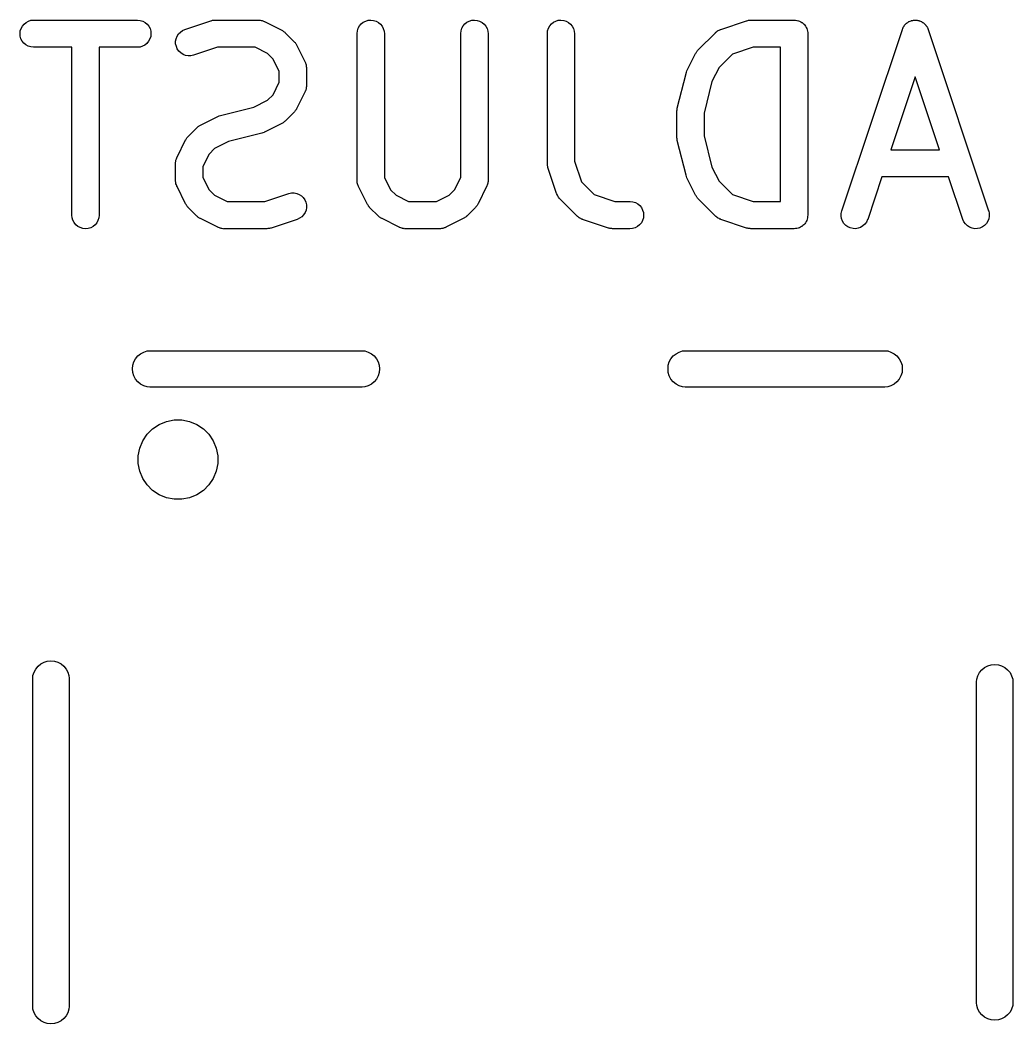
# Model space of a CAD drawing. Extents: x 87.6 to 150, y -94.2 to -68.3.
# Drawn here: x 126.63 to 132.1, y -82.21 to -76.68 of the extents above; entities that cross this region are included whole.
import ezdxf

# ---------------------------------------------------------------- set-up
doc = ezdxf.new("R2010")
doc.units = 0
doc.layers.add('BLACK', color=7, linetype='CONTINUOUS')

msp = doc.modelspace()

# ---------------------------------------------------------------- linework, layer by layer
at = {"layer": 'BLACK', "linetype": 'CONTINUOUS'}
for p, q in [((126.663, -76.6899), (126.676, -76.683)), ((126.676, -76.683), (126.69, -76.6788)), ((126.69, -76.6788), (126.705, -76.6774)), ((126.705, -76.6774), (127.276, -76.6774)), ((127.276, -76.6774), (127.277, -76.6774)), ((127.277, -76.6774), (127.292, -76.679)), ((127.292, -76.679), (127.306, -76.6834)), ((127.306, -76.6834), (127.319, -76.6905)), ((127.538, -76.7288), (127.681, -76.6812)), ((127.681, -76.6812), (127.682, -76.6809)), ((127.682, -76.6809), (127.686, -76.68)), ((127.686, -76.68), (127.69, -76.6788)), ((127.69, -76.6788), (127.693, -76.6785)), ((127.693, -76.6785), (127.696, -76.6779)), ((127.696, -76.6779), (127.701, -76.6778)), ((127.701, -76.6778), (127.705, -76.6774)), ((127.705, -76.6774), (127.943, -76.6774)), ((127.943, -76.6774), (127.944, -76.6774)), ((127.944, -76.6774), (127.946, -76.6776)), ((127.946, -76.6776), (127.948, -76.6776)), ((127.948, -76.6776), (127.953, -76.6784)), ((127.953, -76.6784), (127.958, -76.679)), ((127.958, -76.679), (127.961, -76.6797)), ((127.961, -76.6797), (127.963, -76.6801)), ((127.963, -76.6801), (127.968, -76.6819)), ((127.968, -76.6819), (127.972, -76.6834)), ((127.972, -76.6834), (127.974, -76.6845)), ((127.974, -76.6845), (127.976, -76.6853)), ((127.976, -76.6853), (128.072, -76.7329)), ((128.521, -76.6896), (128.534, -76.6828)), ((128.534, -76.6828), (128.548, -76.6787)), ((128.548, -76.6787), (128.562, -76.6774)), ((128.562, -76.6774), (128.577, -76.6789)), ((128.577, -76.6789), (128.591, -76.6832)), ((128.591, -76.6832), (128.604, -76.6902)), ((129.092, -76.6896), (129.105, -76.6828)), ((129.105, -76.6828), (129.119, -76.6787)), ((129.119, -76.6787), (129.134, -76.6774)), ((129.134, -76.6774), (129.148, -76.6789)), ((129.148, -76.6789), (129.162, -76.6832)), ((129.162, -76.6832), (129.175, -76.6902)), ((129.568, -76.6896), (129.581, -76.6828)), ((129.581, -76.6828), (129.595, -76.6787)), ((129.595, -76.6787), (129.61, -76.6774)), ((129.61, -76.6774), (129.625, -76.6789)), ((129.625, -76.6789), (129.639, -76.6832)), ((129.639, -76.6832), (129.651, -76.6902)), ((130.491, -76.7288), (130.633, -76.6812)), ((130.633, -76.6812), (130.634, -76.6809)), ((130.634, -76.6809), (130.639, -76.68)), ((130.639, -76.68), (130.643, -76.6788)), ((130.643, -76.6788), (130.646, -76.6785)), ((130.646, -76.6785), (130.649, -76.6779)), ((130.649, -76.6779), (130.653, -76.6778)), ((130.653, -76.6778), (130.657, -76.6774)), ((130.657, -76.6774), (130.895, -76.6774)), ((130.895, -76.6774), (130.896, -76.6774)), ((130.896, -76.6774), (130.896, -76.6774)), ((130.896, -76.6774), (130.896, -76.6774)), ((130.896, -76.6774), (130.896, -76.6774)), ((130.896, -76.6774), (130.903, -76.6782)), ((130.903, -76.6782), (130.91, -76.6789)), ((130.91, -76.6789), (130.911, -76.679)), ((130.911, -76.679), (130.911, -76.679)), ((130.911, -76.679), (130.918, -76.6811)), ((130.918, -76.6811), (130.924, -76.6832)), ((130.924, -76.6832), (130.925, -76.6834)), ((130.925, -76.6834), (130.925, -76.6834)), ((130.925, -76.6834), (130.931, -76.6869)), ((130.931, -76.6869), (130.937, -76.6902)), ((131.521, -76.6899), (131.525, -76.6869)), ((131.525, -76.6869), (131.527, -76.6861)), ((131.527, -76.6861), (131.529, -76.685)), ((131.529, -76.685), (131.534, -76.6831)), ((131.534, -76.6831), (131.539, -76.6811)), ((131.539, -76.6811), (131.541, -76.6806)), ((131.541, -76.6806), (131.543, -76.6799)), ((131.543, -76.6799), (131.548, -76.679)), ((131.548, -76.679), (131.553, -76.6779)), ((131.553, -76.6779), (131.555, -76.6779)), ((131.555, -76.6779), (131.557, -76.6775)), ((131.557, -76.6775), (131.562, -76.6777)), ((131.562, -76.6777), (131.568, -76.6776)), ((131.568, -76.6776), (131.57, -76.678)), ((131.57, -76.678), (131.572, -76.678)), ((131.572, -76.678), (131.577, -76.6792)), ((131.577, -76.6792), (131.582, -76.6801)), ((131.582, -76.6801), (131.584, -76.6809)), ((131.584, -76.6809), (131.586, -76.6814)), ((131.586, -76.6814), (131.591, -76.6835)), ((131.591, -76.6835), (131.596, -76.6854)), ((131.596, -76.6854), (131.597, -76.6866)), ((131.597, -76.6866), (131.599, -76.6875)), ((131.599, -76.6875), (131.604, -76.6905)), ((126.63, -76.7519), (126.631, -76.7373)), ((126.631, -76.7373), (126.636, -76.7233)), ((126.636, -76.7233), (126.643, -76.7104)), ((126.643, -76.7104), (126.652, -76.6992)), ((126.652, -76.6992), (126.663, -76.6899)), ((127.319, -76.6905), (127.33, -76.6999)), ((127.33, -76.6999), (127.339, -76.7113)), ((127.339, -76.7113), (127.346, -76.7243)), ((127.346, -76.7243), (127.35, -76.7383)), ((127.35, -76.7383), (127.351, -76.7529)), ((127.503, -76.7539), (127.513, -76.7433)), ((127.513, -76.7433), (127.525, -76.7348)), ((127.525, -76.7348), (127.538, -76.7288)), ((128.072, -76.7329), (128.073, -76.7334)), ((128.073, -76.7334), (128.076, -76.7357)), ((128.076, -76.7357), (128.08, -76.7377)), ((128.08, -76.7377), (128.082, -76.7397)), ((128.082, -76.7397), (128.085, -76.7414)), ((128.085, -76.7414), (128.088, -76.7443)), ((128.487, -76.7513), (128.489, -76.7368)), ((128.489, -76.7368), (128.493, -76.7228)), ((128.493, -76.7228), (128.5, -76.71)), ((128.5, -76.71), (128.509, -76.6988)), ((128.509, -76.6988), (128.521, -76.6896)), ((128.604, -76.6902), (128.615, -76.6995)), ((128.615, -76.6995), (128.624, -76.7109)), ((128.624, -76.7109), (128.631, -76.7238)), ((128.631, -76.7238), (128.635, -76.7378)), ((128.635, -76.7378), (128.637, -76.7524)), ((129.058, -76.7513), (129.06, -76.7368)), ((129.06, -76.7368), (129.064, -76.7228)), ((129.064, -76.7228), (129.071, -76.71)), ((129.071, -76.71), (129.081, -76.6988)), ((129.081, -76.6988), (129.092, -76.6896)), ((129.175, -76.6902), (129.187, -76.6995)), ((129.187, -76.6995), (129.196, -76.7109)), ((129.196, -76.7109), (129.203, -76.7238)), ((129.203, -76.7238), (129.207, -76.7378)), ((129.207, -76.7378), (129.208, -76.7524)), ((129.535, -76.7513), (129.536, -76.7368)), ((129.536, -76.7368), (129.541, -76.7228)), ((129.541, -76.7228), (129.548, -76.71)), ((129.548, -76.71), (129.557, -76.6988)), ((129.557, -76.6988), (129.568, -76.6896)), ((129.651, -76.6902), (129.663, -76.6995)), ((129.663, -76.6995), (129.672, -76.7109)), ((129.672, -76.7109), (129.679, -76.7238)), ((129.679, -76.7238), (129.683, -76.7378)), ((129.683, -76.7378), (129.685, -76.7524)), ((130.464, -76.7449), (130.465, -76.7433)), ((130.465, -76.7433), (130.469, -76.7403)), ((130.469, -76.7403), (130.473, -76.7371)), ((130.473, -76.7371), (130.475, -76.7361)), ((130.475, -76.7361), (130.477, -76.7348)), ((130.477, -76.7348), (130.482, -76.7327)), ((130.482, -76.7327), (130.486, -76.7304)), ((130.486, -76.7304), (130.489, -76.7297)), ((130.489, -76.7297), (130.491, -76.7288)), ((130.937, -76.6902), (130.937, -76.6904)), ((130.937, -76.6904), (130.938, -76.6905)), ((130.938, -76.6905), (130.943, -76.695)), ((130.943, -76.695), (130.948, -76.6995)), ((130.948, -76.6995), (130.949, -76.6997)), ((130.949, -76.6997), (130.949, -76.6999)), ((130.949, -76.6999), (130.953, -76.7054)), ((130.953, -76.7054), (130.958, -76.7109)), ((130.958, -76.7109), (130.958, -76.7111)), ((130.958, -76.7111), (130.958, -76.7113)), ((130.958, -76.7113), (130.961, -76.7176)), ((130.961, -76.7176), (130.965, -76.7238)), ((130.965, -76.7238), (130.965, -76.7241)), ((130.965, -76.7241), (130.965, -76.7243)), ((130.965, -76.7243), (130.967, -76.731)), ((130.967, -76.731), (130.969, -76.7378)), ((130.969, -76.7378), (130.969, -76.7381)), ((130.969, -76.7381), (130.969, -76.7383)), ((130.969, -76.7383), (130.97, -76.7454)), ((131.157, -77.7287), (131.491, -76.7287)), ((131.491, -76.7277), (131.493, -76.723)), ((131.491, -76.7287), (131.491, -76.7277)), ((131.493, -76.723), (131.495, -76.7181)), ((131.495, -76.7181), (131.496, -76.7163)), ((131.496, -76.7163), (131.497, -76.7144)), ((131.497, -76.7144), (131.5, -76.7102)), ((131.5, -76.7102), (131.503, -76.7058)), ((131.503, -76.7058), (131.505, -76.7043)), ((131.505, -76.7043), (131.506, -76.7026)), ((131.506, -76.7026), (131.51, -76.699)), ((131.51, -76.699), (131.513, -76.6953)), ((131.513, -76.6953), (131.515, -76.6941)), ((131.515, -76.6941), (131.517, -76.6926)), ((131.517, -76.6926), (131.521, -76.6899)), ((131.604, -76.6905), (131.608, -76.6933)), ((131.608, -76.6933), (131.61, -76.6947)), ((131.61, -76.6947), (131.611, -76.696)), ((131.611, -76.696), (131.615, -76.6998)), ((131.615, -76.6998), (131.619, -76.7033)), ((131.619, -76.7033), (131.62, -76.7051)), ((131.62, -76.7051), (131.621, -76.7067)), ((131.621, -76.7067), (131.624, -76.711)), ((131.624, -76.711), (131.627, -76.7153)), ((131.627, -76.7153), (131.628, -76.7173)), ((131.628, -76.7173), (131.629, -76.7191)), ((131.629, -76.7191), (131.631, -76.7239)), ((131.631, -76.7239), (131.633, -76.7287)), ((131.633, -76.7287), (131.966, -77.7287)), ((126.631, -76.7664), (126.63, -76.7519)), ((126.635, -76.7805), (126.631, -76.7664)), ((126.642, -76.7934), (126.635, -76.7805)), ((126.651, -76.8049), (126.642, -76.7934)), ((127.338, -76.7943), (127.329, -76.8056)), ((127.345, -76.7814), (127.338, -76.7943)), ((127.35, -76.7675), (127.345, -76.7814)), ((127.351, -76.7529), (127.35, -76.7675)), ((127.487, -76.7943), (127.49, -76.7799)), ((127.487, -76.8089), (127.487, -76.7943)), ((127.49, -76.7799), (127.495, -76.7662)), ((127.495, -76.7662), (127.503, -76.7539)), ((128.088, -76.7443), (128.091, -76.747)), ((128.091, -76.747), (128.139, -76.7946)), ((128.139, -76.7946), (128.139, -76.7953)), ((128.139, -76.7953), (128.142, -76.7986)), ((128.142, -76.7986), (128.145, -76.8017)), ((128.487, -76.7524), (128.487, -76.7513)), ((128.487, -77.5619), (128.487, -76.7524)), ((128.637, -76.7524), (128.637, -77.5442)), ((129.058, -76.7524), (129.058, -76.7513)), ((129.058, -77.5442), (129.058, -76.7524)), ((129.208, -76.7524), (129.208, -77.5619)), ((129.535, -76.7524), (129.535, -76.7513)), ((129.535, -77.4667), (129.535, -76.7524)), ((129.685, -76.7524), (129.685, -77.4545)), ((130.366, -76.8422), (130.461, -76.747)), ((130.461, -76.747), (130.462, -76.7462)), ((130.462, -76.7462), (130.464, -76.7449)), ((130.97, -76.7454), (130.97, -76.7524)), ((130.97, -76.7524), (130.97, -77.7524)), ((126.662, -76.8143), (126.651, -76.8049)), ((126.675, -76.8213), (126.662, -76.8143)), ((126.689, -76.8257), (126.675, -76.8213)), ((126.704, -76.8274), (126.689, -76.8257)), ((126.705, -76.8274), (126.704, -76.8274)), ((126.915, -76.8274), (126.705, -76.8274)), ((126.915, -77.7524), (126.915, -76.8274)), ((127.276, -76.8274), (127.065, -76.8274)), ((127.065, -76.8274), (127.065, -77.7524)), ((127.291, -76.826), (127.276, -76.8274)), ((127.305, -76.8217), (127.291, -76.826)), ((127.318, -76.8148), (127.305, -76.8217)), ((127.329, -76.8056), (127.318, -76.8148)), ((127.491, -76.8232), (127.487, -76.8089)), ((127.496, -76.8366), (127.491, -76.8232)), ((127.505, -76.8486), (127.496, -76.8366)), ((127.515, -76.8588), (127.505, -76.8486)), ((127.717, -76.8274), (127.586, -76.8712)), ((127.925, -76.8274), (127.717, -76.8274)), ((127.994, -76.8616), (127.925, -76.8274)), ((128.145, -76.8017), (128.147, -76.8043)), ((128.147, -76.8043), (128.149, -76.8068)), ((128.149, -76.8068), (128.151, -76.8105)), ((128.151, -76.8105), (128.153, -76.8141)), ((128.153, -76.8141), (128.2, -76.9093)), ((130.355, -76.8572), (130.357, -76.8535)), ((130.357, -76.8535), (130.359, -76.8511)), ((130.359, -76.8511), (130.36, -76.8485)), ((130.36, -76.8485), (130.363, -76.8455)), ((130.363, -76.8455), (130.366, -76.8422)), ((130.669, -76.8274), (130.555, -76.8656)), ((130.82, -76.8274), (130.669, -76.8274)), ((130.82, -77.6774), (130.82, -76.8274)), ((127.528, -76.8667), (127.515, -76.8588)), ((127.541, -76.8721), (127.528, -76.8667)), ((127.556, -76.8747), (127.541, -76.8721)), ((127.57, -76.8745), (127.556, -76.8747)), ((127.585, -76.8715), (127.57, -76.8745)), ((127.586, -76.8712), (127.585, -76.8715)), ((128.024, -76.892), (127.994, -76.8616)), ((128.058, -76.9606), (128.024, -76.892)), ((128.2, -76.9093), (128.201, -76.9103)), ((130.304, -76.9569), (130.352, -76.8617)), ((130.352, -76.8608), (130.355, -76.8572)), ((130.352, -76.8617), (130.352, -76.8608)), ((130.555, -76.8656), (130.481, -76.9397)), ((128.058, -77.0204), (128.058, -76.9606)), ((128.201, -76.9103), (128.202, -76.9123)), ((128.202, -76.9123), (128.203, -76.9143)), ((128.203, -76.9143), (128.204, -76.9192)), ((128.204, -76.9192), (128.206, -76.924)), ((128.206, -76.924), (128.206, -76.9262)), ((128.206, -76.9262), (128.207, -76.9283)), ((128.207, -76.9283), (128.207, -76.9334)), ((128.207, -76.9334), (128.208, -76.9385)), ((128.208, -76.9385), (128.208, -76.9407)), ((128.208, -76.9407), (128.208, -76.9429)), ((128.208, -76.9429), (128.208, -77.0381)), ((130.299, -76.9706), (130.302, -76.9641)), ((130.302, -76.9641), (130.304, -76.9576)), ((130.304, -76.9573), (130.304, -76.9569)), ((130.304, -76.9576), (130.304, -76.9573)), ((130.481, -76.9397), (130.442, -77.0167)), ((128.024, -77.0889), (128.058, -77.0204)), ((130.251, -77.1628), (130.299, -76.9723)), ((130.299, -76.9709), (130.299, -76.9706)), ((130.299, -76.9713), (130.299, -76.9709)), ((130.299, -76.9723), (130.299, -76.9713)), ((130.442, -77.0167), (130.399, -77.1902)), ((131.562, -76.9895), (131.428, -77.3917)), ((131.696, -77.3917), (131.562, -76.9895)), ((128.2, -77.0716), (128.153, -77.1669)), ((128.201, -77.0696), (128.2, -77.0716)), ((128.202, -77.0676), (128.201, -77.0696)), ((128.204, -77.0628), (128.202, -77.0676)), ((128.206, -77.058), (128.204, -77.0628)), ((128.207, -77.0537), (128.206, -77.0558)), ((128.206, -77.0558), (128.206, -77.058)), ((128.208, -77.0435), (128.207, -77.0486)), ((128.207, -77.0486), (128.207, -77.0537)), ((128.208, -77.0381), (128.208, -77.0391)), ((128.208, -77.0391), (128.208, -77.0413)), ((128.208, -77.0413), (128.208, -77.0435)), ((127.917, -77.1578), (127.994, -77.1193)), ((127.994, -77.1193), (128.024, -77.0889)), ((127.734, -77.2034), (127.917, -77.1578)), ((128.139, -77.1864), (128.091, -77.234)), ((128.141, -77.1831), (128.139, -77.1864)), ((128.144, -77.1801), (128.141, -77.1831)), ((128.146, -77.1775), (128.144, -77.1801)), ((128.148, -77.1751), (128.146, -77.1775)), ((128.15, -77.1713), (128.148, -77.1751)), ((128.152, -77.1678), (128.15, -77.1713)), ((128.153, -77.1669), (128.152, -77.1678)), ((130.249, -77.1772), (130.25, -77.1713)), ((130.249, -77.1786), (130.249, -77.1772)), ((130.249, -77.1799), (130.249, -77.1786)), ((130.249, -77.181), (130.249, -77.1799)), ((130.249, -77.3238), (130.249, -77.181)), ((130.25, -77.1654), (130.251, -77.1641)), ((130.25, -77.1713), (130.25, -77.1654)), ((130.251, -77.1641), (130.251, -77.1628)), ((127.624, -77.2567), (127.719, -77.2091)), ((127.719, -77.2091), (127.72, -77.2086)), ((127.72, -77.2083), (127.727, -77.206)), ((127.72, -77.2085), (127.72, -77.2083)), ((127.72, -77.2086), (127.72, -77.2085)), ((127.727, -77.206), (127.734, -77.2036)), ((127.734, -77.2035), (127.734, -77.2034)), ((127.734, -77.2036), (127.734, -77.2035)), ((128.081, -77.2419), (128.079, -77.2439)), ((128.084, -77.2402), (128.081, -77.2419)), ((128.087, -77.2373), (128.084, -77.2402)), ((128.09, -77.2347), (128.087, -77.2373)), ((128.091, -77.234), (128.09, -77.2347)), ((130.399, -77.1902), (130.399, -77.3146)), ((127.556, -77.3184), (127.604, -77.2708)), ((127.604, -77.2708), (127.605, -77.27)), ((127.605, -77.27), (127.608, -77.2674)), ((127.608, -77.2674), (127.611, -77.2645)), ((127.611, -77.2645), (127.614, -77.2629)), ((127.614, -77.2629), (127.616, -77.2609)), ((127.616, -77.2609), (127.62, -77.259)), ((127.62, -77.259), (127.624, -77.2567)), ((127.975, -77.2964), (127.968, -77.2988)), ((127.976, -77.2957), (127.975, -77.2961)), ((127.975, -77.2961), (127.975, -77.2962)), ((127.975, -77.2962), (127.975, -77.2964)), ((128.072, -77.248), (127.976, -77.2957)), ((128.075, -77.2458), (128.072, -77.248)), ((128.079, -77.2439), (128.075, -77.2458)), ((127.495, -77.4331), (127.542, -77.3379)), ((127.542, -77.3379), (127.543, -77.337)), ((127.543, -77.337), (127.545, -77.3334)), ((127.545, -77.3334), (127.547, -77.3297)), ((127.547, -77.3297), (127.549, -77.3273)), ((127.549, -77.3273), (127.551, -77.3247)), ((127.551, -77.3247), (127.554, -77.3216)), ((127.554, -77.3216), (127.556, -77.3184)), ((127.779, -77.347), (127.702, -77.3854)), ((127.961, -77.3013), (127.779, -77.347)), ((127.962, -77.3012), (127.961, -77.3012)), ((127.961, -77.3012), (127.961, -77.3013)), ((127.968, -77.2988), (127.962, -77.3012)), ((130.249, -77.3251), (130.249, -77.3238)), ((130.249, -77.3265), (130.249, -77.3251)), ((130.25, -77.3324), (130.249, -77.3265)), ((130.25, -77.3384), (130.25, -77.3324)), ((130.251, -77.3397), (130.25, -77.3384)), ((130.251, -77.341), (130.251, -77.3397)), ((130.251, -77.342), (130.251, -77.341)), ((130.299, -77.5325), (130.251, -77.342)), ((130.399, -77.3146), (130.442, -77.4881)), ((127.702, -77.3854), (127.671, -77.4159)), ((131.428, -77.3917), (131.696, -77.3917)), ((127.487, -77.4612), (127.488, -77.4562)), ((127.487, -77.4634), (127.487, -77.4612)), ((127.488, -77.4562), (127.489, -77.4511)), ((127.489, -77.449), (127.49, -77.4468)), ((127.489, -77.4511), (127.489, -77.449)), ((127.49, -77.4468), (127.491, -77.442)), ((127.491, -77.442), (127.493, -77.4371)), ((127.493, -77.4371), (127.494, -77.4352)), ((127.494, -77.4352), (127.495, -77.4331)), ((127.671, -77.4159), (127.637, -77.4844)), ((129.685, -77.4545), (129.723, -77.569)), ((127.487, -77.4656), (127.487, -77.4634)), ((127.487, -77.4667), (127.487, -77.4656)), ((127.487, -77.5619), (127.487, -77.4667)), ((127.637, -77.4844), (127.637, -77.5442)), ((129.535, -77.4709), (129.535, -77.4667)), ((129.535, -77.4751), (129.535, -77.4709)), ((129.536, -77.4781), (129.535, -77.4751)), ((129.536, -77.4812), (129.536, -77.4781)), ((129.537, -77.4853), (129.536, -77.4812)), ((129.538, -77.4894), (129.537, -77.4853)), ((129.538, -77.4904), (129.538, -77.4894)), ((129.586, -77.6332), (129.538, -77.4904)), ((130.442, -77.4881), (130.481, -77.5651)), ((127.487, -77.5641), (127.487, -77.5619)), ((127.487, -77.5663), (127.487, -77.5641)), ((127.488, -77.5714), (127.487, -77.5663)), ((127.488, -77.5765), (127.488, -77.5714)), ((127.637, -77.5442), (127.671, -77.6127)), ((128.487, -77.5641), (128.487, -77.5619)), ((128.487, -77.5663), (128.487, -77.5641)), ((128.488, -77.5714), (128.487, -77.5663)), ((128.488, -77.5765), (128.488, -77.5714)), ((128.637, -77.5442), (128.671, -77.6127)), ((129.024, -77.6127), (129.058, -77.5442)), ((129.208, -77.5674), (129.207, -77.5724)), ((129.207, -77.5724), (129.207, -77.5775)), ((129.208, -77.5619), (129.208, -77.563)), ((129.208, -77.563), (129.208, -77.5651)), ((129.208, -77.5651), (129.208, -77.5674)), ((129.723, -77.569), (129.793, -77.6392)), ((130.299, -77.5328), (130.299, -77.5325)), ((130.299, -77.5331), (130.299, -77.5328)), ((130.301, -77.5396), (130.299, -77.5331)), ((130.304, -77.5463), (130.301, -77.5396)), ((130.304, -77.5466), (130.304, -77.5463)), ((130.304, -77.5469), (130.304, -77.5466)), ((130.304, -77.5478), (130.304, -77.5469)), ((130.352, -77.6431), (130.304, -77.5478)), ((130.481, -77.5651), (130.555, -77.6392)), ((131.378, -77.5417), (131.3, -77.7761)), ((131.746, -77.5417), (131.378, -77.5417)), ((131.824, -77.7761), (131.746, -77.5417)), ((127.489, -77.5786), (127.488, -77.5765)), ((127.489, -77.5808), (127.489, -77.5786)), ((127.491, -77.5856), (127.489, -77.5808)), ((127.493, -77.5905), (127.491, -77.5856)), ((127.494, -77.5924), (127.493, -77.5905)), ((127.494, -77.5945), (127.494, -77.5924)), ((127.495, -77.5954), (127.494, -77.5945)), ((127.542, -77.6907), (127.495, -77.5954)), ((127.671, -77.6127), (127.702, -77.6431)), ((128.489, -77.5786), (128.488, -77.5765)), ((128.489, -77.5808), (128.489, -77.5786)), ((128.491, -77.5856), (128.489, -77.5808)), ((128.493, -77.5905), (128.491, -77.5856)), ((128.494, -77.5924), (128.493, -77.5905)), ((128.494, -77.5945), (128.494, -77.5924)), ((128.495, -77.5954), (128.494, -77.5945)), ((128.542, -77.6907), (128.495, -77.5954)), ((128.671, -77.6127), (128.702, -77.6431)), ((128.994, -77.6431), (129.024, -77.6127)), ((129.2, -77.5954), (129.153, -77.6907)), ((129.201, -77.5934), (129.2, -77.5954)), ((129.202, -77.5914), (129.201, -77.5934)), ((129.204, -77.5866), (129.202, -77.5914)), ((129.206, -77.5818), (129.204, -77.5866)), ((129.207, -77.5775), (129.206, -77.5796)), ((129.206, -77.5796), (129.206, -77.5818)), ((127.702, -77.6431), (127.77, -77.6774)), ((127.77, -77.6774), (127.978, -77.6774)), ((127.978, -77.6774), (128.11, -77.6336)), ((128.11, -77.6336), (128.111, -77.6333)), ((128.111, -77.6333), (128.125, -77.6302)), ((128.125, -77.6302), (128.14, -77.63)), ((128.14, -77.63), (128.154, -77.6327)), ((128.154, -77.6327), (128.168, -77.638)), ((128.168, -77.638), (128.18, -77.646)), ((128.18, -77.646), (128.19, -77.6561)), ((128.19, -77.6561), (128.199, -77.6681)), ((128.199, -77.6681), (128.205, -77.6815)), ((128.205, -77.6815), (128.208, -77.6958)), ((128.702, -77.6431), (128.77, -77.6774)), ((128.77, -77.6774), (128.925, -77.6774)), ((128.925, -77.6774), (128.994, -77.6431)), ((129.587, -77.6353), (129.586, -77.6332)), ((129.588, -77.6374), (129.587, -77.6353)), ((129.59, -77.6419), (129.588, -77.6374)), ((129.592, -77.6466), (129.59, -77.6419)), ((129.593, -77.6484), (129.592, -77.6466)), ((129.594, -77.6504), (129.593, -77.6484)), ((129.597, -77.6544), (129.594, -77.6504)), ((129.6, -77.6586), (129.597, -77.6544)), ((129.602, -77.6601), (129.6, -77.6586)), ((129.603, -77.6618), (129.602, -77.6601)), ((129.604, -77.6626), (129.603, -77.6618)), ((129.699, -77.7578), (129.604, -77.6626)), ((129.793, -77.6392), (129.907, -77.6774)), ((129.907, -77.6774), (129.99, -77.6774)), ((129.99, -77.6774), (129.992, -77.6774)), ((129.992, -77.6774), (130.006, -77.679)), ((130.006, -77.679), (130.02, -77.6834)), ((130.02, -77.6834), (130.033, -77.6905)), ((130.354, -77.6466), (130.352, -77.6431)), ((130.356, -77.6504), (130.354, -77.6466)), ((130.358, -77.6528), (130.356, -77.6504)), ((130.36, -77.6555), (130.358, -77.6528)), ((130.363, -77.6585), (130.36, -77.6555)), ((130.365, -77.6618), (130.363, -77.6585)), ((130.366, -77.6626), (130.365, -77.6618)), ((130.461, -77.7578), (130.366, -77.6626)), ((130.555, -77.6392), (130.669, -77.6774)), ((130.669, -77.6774), (130.82, -77.6774)), ((127.545, -77.6943), (127.542, -77.6907)), ((127.547, -77.698), (127.545, -77.6943)), ((127.549, -77.7004), (127.547, -77.698)), ((127.55, -77.7031), (127.549, -77.7004)), ((127.553, -77.7061), (127.55, -77.7031)), ((127.556, -77.7094), (127.553, -77.7061)), ((127.556, -77.7102), (127.556, -77.7094)), ((127.604, -77.7578), (127.556, -77.7102)), ((128.2, -77.7385), (128.192, -77.7509)), ((128.206, -77.7249), (128.2, -77.7385)), ((128.208, -77.7105), (128.206, -77.7249)), ((128.208, -77.6958), (128.208, -77.7105)), ((128.545, -77.6943), (128.542, -77.6907)), ((128.547, -77.698), (128.545, -77.6943)), ((128.549, -77.7004), (128.547, -77.698)), ((128.55, -77.7031), (128.549, -77.7004)), ((128.553, -77.7061), (128.55, -77.7031)), ((128.556, -77.7094), (128.553, -77.7061)), ((128.556, -77.7102), (128.556, -77.7094)), ((128.604, -77.7578), (128.556, -77.7102)), ((129.139, -77.7102), (129.091, -77.7578)), ((129.141, -77.7069), (129.139, -77.7102)), ((129.144, -77.7039), (129.141, -77.7069)), ((129.146, -77.7013), (129.144, -77.7039)), ((129.148, -77.6989), (129.146, -77.7013)), ((129.15, -77.6952), (129.148, -77.6989)), ((129.152, -77.6916), (129.15, -77.6952)), ((129.153, -77.6907), (129.152, -77.6916)), ((130.033, -77.6905), (130.044, -77.6999)), ((130.044, -77.6999), (130.053, -77.7113)), ((130.053, -77.7113), (130.06, -77.7243)), ((130.06, -77.7243), (130.064, -77.7383)), ((130.064, -77.7383), (130.065, -77.7529)), ((131.154, -77.7429), (131.157, -77.7287)), ((131.966, -77.7287), (131.967, -77.7297)), ((131.967, -77.7297), (131.97, -77.744)), ((126.917, -77.7669), (126.915, -77.7524)), ((126.921, -77.781), (126.917, -77.7669)), ((126.928, -77.7939), (126.921, -77.781)), ((126.937, -77.8052), (126.928, -77.7939)), ((127.052, -77.7948), (127.043, -77.806)), ((127.059, -77.7819), (127.052, -77.7948)), ((127.064, -77.768), (127.059, -77.7819)), ((127.065, -77.7534), (127.064, -77.768)), ((127.065, -77.7524), (127.065, -77.7534)), ((127.607, -77.7605), (127.604, -77.7578)), ((127.61, -77.7634), (127.607, -77.7605)), ((127.613, -77.7651), (127.61, -77.7634)), ((127.615, -77.7671), (127.613, -77.7651)), ((127.619, -77.7691), (127.615, -77.7671)), ((127.623, -77.7714), (127.619, -77.7691)), ((127.624, -77.7718), (127.623, -77.7714)), ((127.719, -77.8195), (127.624, -77.7718)), ((128.157, -77.7759), (128.014, -77.8235)), ((128.17, -77.77), (128.157, -77.7759)), ((128.182, -77.7615), (128.17, -77.77)), ((128.192, -77.7509), (128.182, -77.7615)), ((128.607, -77.7605), (128.604, -77.7578)), ((128.61, -77.7634), (128.607, -77.7605)), ((128.613, -77.7651), (128.61, -77.7634)), ((128.615, -77.7671), (128.613, -77.7651)), ((128.619, -77.7691), (128.615, -77.7671)), ((128.623, -77.7714), (128.619, -77.7691)), ((128.624, -77.7718), (128.623, -77.7714)), ((128.719, -77.8195), (128.624, -77.7718)), ((129.072, -77.7718), (128.976, -77.8195)), ((129.075, -77.7696), (129.072, -77.7718)), ((129.079, -77.7677), (129.075, -77.7696)), ((129.081, -77.7657), (129.079, -77.7677)), ((129.084, -77.7641), (129.081, -77.7657)), ((129.087, -77.7612), (129.084, -77.7641)), ((129.09, -77.7585), (129.087, -77.7612)), ((129.091, -77.7578), (129.09, -77.7585)), ((129.701, -77.7592), (129.699, -77.7578)), ((129.703, -77.7608), (129.701, -77.7592)), ((129.707, -77.7638), (129.703, -77.7608)), ((129.711, -77.7671), (129.707, -77.7638)), ((129.713, -77.7681), (129.711, -77.7671)), ((129.714, -77.7694), (129.713, -77.7681)), ((129.719, -77.7716), (129.714, -77.7694)), ((129.724, -77.774), (129.719, -77.7716)), ((129.726, -77.7746), (129.724, -77.774)), ((129.728, -77.7756), (129.726, -77.7746)), ((129.729, -77.7759), (129.728, -77.7756)), ((129.872, -77.8235), (129.729, -77.7759)), ((130.053, -77.7943), (130.043, -77.8056)), ((130.06, -77.7814), (130.053, -77.7943)), ((130.064, -77.7675), (130.06, -77.7814)), ((130.065, -77.7529), (130.064, -77.7675)), ((130.463, -77.7592), (130.461, -77.7578)), ((130.464, -77.7608), (130.463, -77.7592)), ((130.469, -77.7638), (130.464, -77.7608)), ((130.473, -77.7671), (130.469, -77.7638)), ((130.475, -77.7681), (130.473, -77.7671)), ((130.476, -77.7694), (130.475, -77.7681)), ((130.481, -77.7716), (130.476, -77.7694)), ((130.485, -77.774), (130.481, -77.7716)), ((130.488, -77.7746), (130.485, -77.774)), ((130.49, -77.7756), (130.488, -77.7746)), ((130.491, -77.7759), (130.49, -77.7756)), ((130.633, -77.8235), (130.491, -77.7759)), ((130.957, -77.7948), (130.953, -77.8002)), ((130.961, -77.7881), (130.957, -77.7943)), ((130.957, -77.7943), (130.957, -77.7945)), ((130.957, -77.7945), (130.957, -77.7948)), ((130.964, -77.7819), (130.961, -77.7881)), ((130.966, -77.7747), (130.964, -77.7814)), ((130.964, -77.7814), (130.964, -77.7817)), ((130.964, -77.7817), (130.964, -77.7819)), ((130.969, -77.768), (130.966, -77.7747)), ((130.97, -77.7534), (130.969, -77.7605)), ((130.969, -77.7605), (130.969, -77.7675)), ((130.969, -77.7675), (130.969, -77.7677)), ((130.969, -77.7677), (130.969, -77.768)), ((130.97, -77.7524), (130.97, -77.7529)), ((130.97, -77.7529), (130.97, -77.7529)), ((130.97, -77.7529), (130.97, -77.7529)), ((130.97, -77.7529), (130.97, -77.7534)), ((131.154, -77.7576), (131.154, -77.7429)), ((131.156, -77.772), (131.154, -77.7576)), ((131.161, -77.7857), (131.156, -77.772)), ((131.169, -77.7981), (131.161, -77.7857)), ((131.293, -77.7904), (131.285, -77.8022)), ((131.299, -77.7771), (131.293, -77.7904)), ((131.3, -77.7761), (131.299, -77.7771)), ((131.83, -77.7895), (131.824, -77.7761)), ((131.838, -77.8014), (131.83, -77.7895)), ((131.962, -77.7866), (131.954, -77.7989)), ((131.967, -77.773), (131.962, -77.7866)), ((131.97, -77.7586), (131.967, -77.773)), ((131.97, -77.744), (131.97, -77.7586)), ((126.949, -77.8146), (126.937, -77.8052)), ((126.961, -77.8215), (126.949, -77.8146)), ((126.975, -77.8258), (126.961, -77.8215)), ((126.99, -77.8274), (126.975, -77.8258)), ((127.005, -77.8261), (126.99, -77.8274)), ((127.019, -77.8219), (127.005, -77.8261)), ((127.032, -77.8151), (127.019, -77.8219)), ((127.043, -77.806), (127.032, -77.8151)), ((127.721, -77.8203), (127.719, -77.8195)), ((127.723, -77.8213), (127.721, -77.8203)), ((127.728, -77.8229), (127.723, -77.8213)), ((127.733, -77.8247), (127.728, -77.8229)), ((127.735, -77.8251), (127.733, -77.8247)), ((127.737, -77.8257), (127.735, -77.8251)), ((127.742, -77.8263), (127.737, -77.8257)), ((127.747, -77.8272), (127.742, -77.8263)), ((127.749, -77.8271), (127.747, -77.8272)), ((127.751, -77.8274), (127.749, -77.8271)), ((127.752, -77.8274), (127.751, -77.8274)), ((127.99, -77.8274), (127.752, -77.8274)), ((127.995, -77.827), (127.99, -77.8274)), ((127.999, -77.8269), (127.995, -77.827)), ((128.002, -77.8263), (127.999, -77.8269)), ((128.005, -77.826), (128.002, -77.8263)), ((128.009, -77.8247), (128.005, -77.826)), ((128.013, -77.8239), (128.009, -77.8247)), ((128.014, -77.8235), (128.013, -77.8239)), ((128.721, -77.8203), (128.719, -77.8195)), ((128.723, -77.8213), (128.721, -77.8203)), ((128.728, -77.8229), (128.723, -77.8213)), ((128.733, -77.8247), (128.728, -77.8229)), ((128.735, -77.8251), (128.733, -77.8247)), ((128.737, -77.8257), (128.735, -77.8251)), ((128.742, -77.8263), (128.737, -77.8257)), ((128.747, -77.8272), (128.742, -77.8263)), ((128.749, -77.8271), (128.747, -77.8272)), ((128.751, -77.8274), (128.749, -77.8271)), ((128.752, -77.8274), (128.751, -77.8274)), ((128.943, -77.8274), (128.752, -77.8274)), ((128.945, -77.8272), (128.943, -77.8274)), ((128.947, -77.8273), (128.945, -77.8272)), ((128.952, -77.8265), (128.947, -77.8273)), ((128.957, -77.826), (128.952, -77.8265)), ((128.96, -77.8253), (128.957, -77.826)), ((128.962, -77.825), (128.96, -77.8253)), ((128.967, -77.8232), (128.962, -77.825)), ((128.971, -77.8217), (128.967, -77.8232)), ((128.973, -77.8207), (128.971, -77.8217)), ((128.975, -77.8199), (128.973, -77.8207)), ((128.976, -77.8195), (128.975, -77.8199)), ((129.876, -77.8245), (129.872, -77.8235)), ((129.88, -77.8257), (129.876, -77.8245)), ((129.883, -77.8261), (129.88, -77.8257)), ((129.886, -77.8268), (129.883, -77.8261)), ((129.89, -77.8269), (129.886, -77.8268)), ((129.894, -77.8274), (129.89, -77.8269)), ((129.895, -77.8274), (129.894, -77.8274)), ((129.99, -77.8274), (129.895, -77.8274)), ((130.005, -77.826), (129.99, -77.8274)), ((130.019, -77.8217), (130.005, -77.826)), ((130.032, -77.8148), (130.019, -77.8217)), ((130.043, -77.8056), (130.032, -77.8148)), ((130.638, -77.8245), (130.633, -77.8235)), ((130.642, -77.8257), (130.638, -77.8245)), ((130.645, -77.8261), (130.642, -77.8257)), ((130.648, -77.8268), (130.645, -77.8261)), ((130.652, -77.8269), (130.648, -77.8268)), ((130.656, -77.8274), (130.652, -77.8269)), ((130.657, -77.8274), (130.656, -77.8274)), ((130.895, -77.8274), (130.657, -77.8274)), ((130.902, -77.8267), (130.895, -77.8274)), ((130.909, -77.8261), (130.902, -77.8267)), ((130.91, -77.826), (130.909, -77.8261)), ((130.917, -77.8239), (130.91, -77.826)), ((130.91, -77.826), (130.91, -77.826)), ((130.923, -77.8219), (130.917, -77.8239)), ((130.924, -77.8218), (130.923, -77.8219)), ((130.93, -77.8184), (130.924, -77.8217)), ((130.924, -77.8217), (130.924, -77.8218)), ((130.936, -77.8151), (130.93, -77.8184)), ((130.937, -77.815), (130.936, -77.8151)), ((130.942, -77.8104), (130.937, -77.8148)), ((130.937, -77.8148), (130.937, -77.815)), ((130.948, -77.806), (130.942, -77.8104)), ((130.953, -77.8002), (130.948, -77.8056)), ((130.948, -77.8056), (130.948, -77.8058)), ((130.948, -77.8058), (130.948, -77.806)), ((131.179, -77.8088), (131.169, -77.7981)), ((131.191, -77.8173), (131.179, -77.8088)), ((131.204, -77.8234), (131.191, -77.8173)), ((131.219, -77.8267), (131.204, -77.8234)), ((131.233, -77.8272), (131.219, -77.8267)), ((131.248, -77.8249), (131.233, -77.8272)), ((131.261, -77.8198), (131.248, -77.8249)), ((131.274, -77.8121), (131.261, -77.8198)), ((131.285, -77.8022), (131.274, -77.8121)), ((131.849, -77.8115), (131.838, -77.8014)), ((131.861, -77.8193), (131.849, -77.8115)), ((131.875, -77.8246), (131.861, -77.8193)), ((131.89, -77.8272), (131.875, -77.8246)), ((131.904, -77.8268), (131.89, -77.8272)), ((131.918, -77.8237), (131.904, -77.8268)), ((131.932, -77.8178), (131.918, -77.8237)), ((131.944, -77.8095), (131.932, -77.8178)), ((131.954, -77.7989), (131.944, -77.8095)), ((127.294, -78.5165), (127.312, -78.5072)), ((127.312, -78.5072), (127.33, -78.5014)), ((127.33, -78.5014), (127.345, -78.5)), ((127.345, -78.5), (128.515, -78.5)), ((128.515, -78.5), (128.53, -78.5014)), ((128.53, -78.5014), (128.548, -78.5072)), ((128.548, -78.5072), (128.566, -78.5165)), ((130.244, -78.5165), (130.262, -78.5072)), ((130.262, -78.5072), (130.28, -78.5014)), ((130.28, -78.5014), (130.295, -78.5)), ((130.295, -78.5), (131.395, -78.5)), ((131.395, -78.5), (131.41, -78.5014)), ((131.41, -78.5014), (131.428, -78.5072)), ((131.428, -78.5072), (131.446, -78.5165)), ((127.251, -78.5804), (127.257, -78.5615)), ((127.257, -78.5615), (127.266, -78.5442)), ((127.266, -78.5442), (127.279, -78.5289)), ((127.279, -78.5289), (127.294, -78.5165)), ((128.566, -78.5165), (128.581, -78.5289)), ((128.581, -78.5289), (128.594, -78.5442)), ((128.594, -78.5442), (128.603, -78.5615)), ((128.603, -78.5615), (128.609, -78.5804)), ((130.201, -78.5804), (130.207, -78.5615)), ((130.207, -78.5615), (130.216, -78.5442)), ((130.216, -78.5442), (130.229, -78.5289)), ((130.229, -78.5289), (130.244, -78.5165)), ((131.446, -78.5165), (131.461, -78.5289)), ((131.461, -78.5289), (131.474, -78.5442)), ((131.474, -78.5442), (131.483, -78.5615)), ((131.483, -78.5615), (131.489, -78.5804)), ((127.25, -78.6), (127.251, -78.5804)), ((127.251, -78.6196), (127.25, -78.6)), ((127.257, -78.6385), (127.251, -78.6196)), ((128.609, -78.6196), (128.603, -78.6385)), ((128.609, -78.5804), (128.61, -78.6)), ((128.61, -78.6), (128.609, -78.6196)), ((130.2, -78.6), (130.201, -78.5804)), ((130.201, -78.6196), (130.2, -78.6)), ((130.207, -78.6385), (130.201, -78.6196)), ((131.489, -78.6196), (131.483, -78.6385)), ((131.489, -78.5804), (131.49, -78.6)), ((131.49, -78.6), (131.489, -78.6196)), ((127.266, -78.6558), (127.257, -78.6385)), ((127.279, -78.6711), (127.266, -78.6558)), ((127.294, -78.6835), (127.279, -78.6711)), ((128.581, -78.6711), (128.566, -78.6835)), ((128.594, -78.6558), (128.581, -78.6711)), ((128.603, -78.6385), (128.594, -78.6558)), ((130.216, -78.6558), (130.207, -78.6385)), ((130.229, -78.6711), (130.216, -78.6558)), ((130.244, -78.6835), (130.229, -78.6711)), ((131.461, -78.6711), (131.446, -78.6835)), ((131.474, -78.6558), (131.461, -78.6711)), ((131.483, -78.6385), (131.474, -78.6558)), ((127.312, -78.6928), (127.294, -78.6835)), ((127.33, -78.6986), (127.312, -78.6928)), ((127.345, -78.7), (127.33, -78.6986)), ((128.515, -78.7), (127.345, -78.7)), ((128.53, -78.6986), (128.515, -78.7)), ((128.548, -78.6928), (128.53, -78.6986)), ((128.566, -78.6835), (128.548, -78.6928)), ((130.262, -78.6928), (130.244, -78.6835)), ((130.28, -78.6986), (130.262, -78.6928)), ((130.295, -78.7), (130.28, -78.6986)), ((131.395, -78.7), (130.295, -78.7)), ((131.41, -78.6986), (131.395, -78.7)), ((131.428, -78.6928), (131.41, -78.6986)), ((131.446, -78.6835), (131.428, -78.6928)), ((127.396, -78.906), (127.436, -78.8895)), ((127.436, -78.8895), (127.478, -78.8811)), ((127.478, -78.8811), (127.522, -78.8811)), ((127.522, -78.8811), (127.564, -78.8895)), ((127.564, -78.8895), (127.604, -78.906)), ((127.33, -78.9604), (127.36, -78.9299)), ((127.36, -78.9299), (127.396, -78.906)), ((127.604, -78.906), (127.64, -78.9299)), ((127.64, -78.9299), (127.67, -78.9604)), ((127.289, -79.0361), (127.306, -78.9963)), ((127.306, -78.9963), (127.33, -78.9604)), ((127.67, -78.9604), (127.694, -78.9963)), ((127.694, -78.9963), (127.711, -79.0361)), ((127.281, -79.0784), (127.289, -79.0361)), ((127.711, -79.0361), (127.719, -79.0784)), ((127.281, -79.1216), (127.281, -79.0784)), ((127.289, -79.1639), (127.281, -79.1216)), ((127.719, -79.1216), (127.711, -79.1639)), ((127.719, -79.0784), (127.719, -79.1216)), ((127.306, -79.2037), (127.289, -79.1639)), ((127.711, -79.1639), (127.694, -79.2037)), ((127.33, -79.2396), (127.306, -79.2037)), ((127.694, -79.2037), (127.67, -79.2396)), ((127.36, -79.2701), (127.33, -79.2396)), ((127.396, -79.294), (127.36, -79.2701)), ((127.64, -79.2701), (127.604, -79.294)), ((127.67, -79.2396), (127.64, -79.2701)), ((127.436, -79.3105), (127.396, -79.294)), ((127.478, -79.3189), (127.436, -79.3105)), ((127.522, -79.3189), (127.478, -79.3189)), ((127.564, -79.3105), (127.522, -79.3189)), ((127.604, -79.294), (127.564, -79.3105)), ((126.729, -80.2389), (126.744, -80.2265)), ((126.744, -80.2265), (126.762, -80.2172)), ((126.762, -80.2172), (126.78, -80.2114)), ((126.78, -80.2114), (126.8, -80.2095)), ((126.8, -80.2095), (126.82, -80.2114)), ((126.82, -80.2114), (126.838, -80.2172)), ((126.838, -80.2172), (126.856, -80.2265)), ((126.856, -80.2265), (126.871, -80.2389)), ((131.98, -80.2314), (132, -80.2295)), ((132, -80.2295), (132.02, -80.2314)), ((126.701, -80.2904), (126.707, -80.2715)), ((126.707, -80.2715), (126.716, -80.2542)), ((126.716, -80.2542), (126.729, -80.2389)), ((126.871, -80.2389), (126.884, -80.2542)), ((126.884, -80.2542), (126.893, -80.2715)), ((126.893, -80.2715), (126.899, -80.2904)), ((131.907, -80.2915), (131.916, -80.2742)), ((131.916, -80.2742), (131.929, -80.2589)), ((131.929, -80.2589), (131.944, -80.2465)), ((131.944, -80.2465), (131.962, -80.2372)), ((131.962, -80.2372), (131.98, -80.2314)), ((132.02, -80.2314), (132.038, -80.2372)), ((132.038, -80.2372), (132.056, -80.2465)), ((132.056, -80.2465), (132.071, -80.2589)), ((132.071, -80.2589), (132.084, -80.2742)), ((132.084, -80.2742), (132.093, -80.2915)), ((126.7, -80.3051), (126.701, -80.2904)), ((126.7, -82.1149), (126.7, -80.3051)), ((126.899, -80.2904), (126.9, -80.3051)), ((126.9, -80.3051), (126.9, -82.1149)), ((131.9, -80.3251), (131.901, -80.3104)), ((131.9, -82.0949), (131.9, -80.3251)), ((131.901, -80.3104), (131.907, -80.2915)), ((132.093, -80.2915), (132.099, -80.3104)), ((132.099, -80.3104), (132.1, -80.3251)), ((132.1, -80.3251), (132.1, -82.0949)), ((131.901, -82.1096), (131.9, -82.0949)), ((131.907, -82.1285), (131.901, -82.1096)), ((132.099, -82.1096), (132.093, -82.1285)), ((132.1, -82.0949), (132.099, -82.1096)), ((126.701, -82.1296), (126.7, -82.1149)), ((126.707, -82.1485), (126.701, -82.1296)), ((126.716, -82.1658), (126.707, -82.1485)), ((126.729, -82.1811), (126.716, -82.1658)), ((126.884, -82.1658), (126.871, -82.1811)), ((126.893, -82.1485), (126.884, -82.1658)), ((126.899, -82.1296), (126.893, -82.1485)), ((126.9, -82.1149), (126.899, -82.1296)), ((131.916, -82.1458), (131.907, -82.1285)), ((131.929, -82.1611), (131.916, -82.1458)), ((131.944, -82.1735), (131.929, -82.1611)), ((132.071, -82.1611), (132.056, -82.1735)), ((132.084, -82.1458), (132.071, -82.1611)), ((132.093, -82.1285), (132.084, -82.1458)), ((126.744, -82.1935), (126.729, -82.1811)), ((126.762, -82.2028), (126.744, -82.1935)), ((126.78, -82.2086), (126.762, -82.2028)), ((126.8, -82.2105), (126.78, -82.2086)), ((126.82, -82.2086), (126.8, -82.2105)), ((126.838, -82.2028), (126.82, -82.2086)), ((126.856, -82.1935), (126.838, -82.2028)), ((126.871, -82.1811), (126.856, -82.1935)), ((131.962, -82.1828), (131.944, -82.1735)), ((131.98, -82.1886), (131.962, -82.1828)), ((132, -82.1905), (131.98, -82.1886)), ((132.02, -82.1886), (132, -82.1905)), ((132.038, -82.1828), (132.02, -82.1886)), ((132.056, -82.1735), (132.038, -82.1828))]:
    msp.add_line(p, q, dxfattribs=at)

doc.saveas('drawing.dxf')
